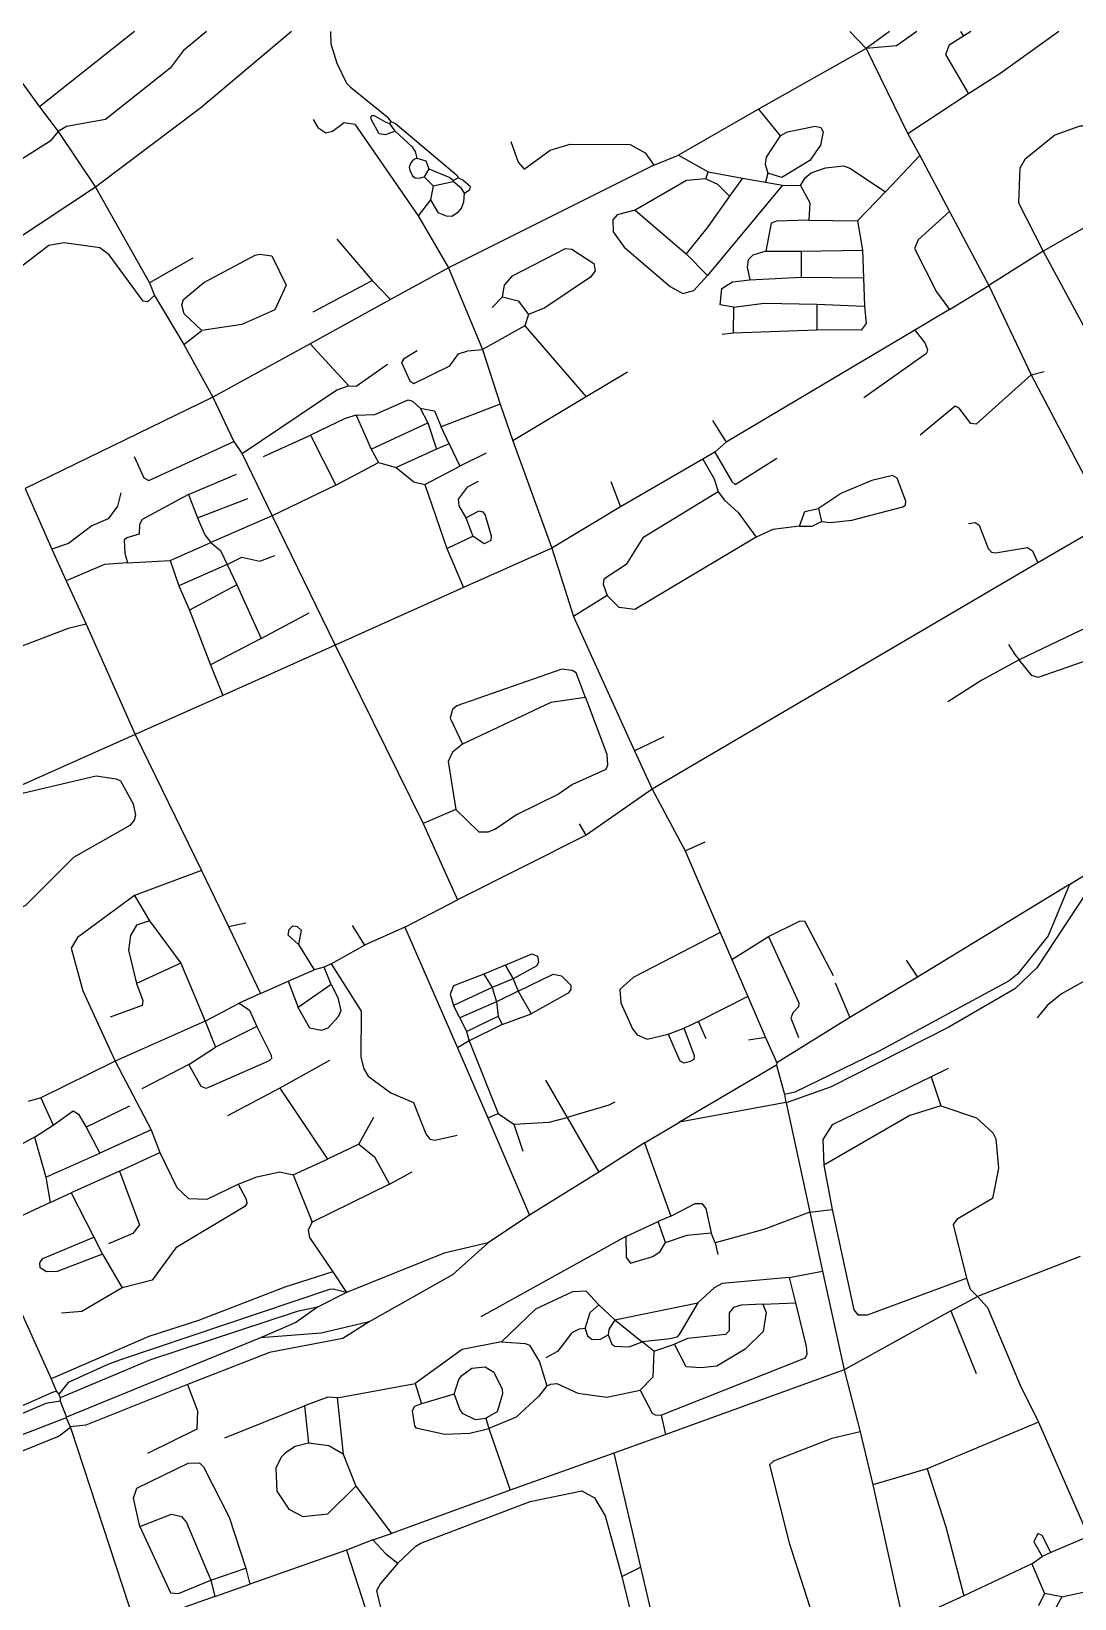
# Model space of a CAD drawing. Header units: inches. Extents: x 13529031 to 13536511, y 3660018 to 3664518.
# Drawn here: x 13530208 to 13531645, y 3662360 to 3664518 of the extents above; entities that cross this region are included whole.
import ezdxf

# ---------------------------------------------------------------- set-up
doc = ezdxf.new("R2010")
doc.units = ezdxf.units.IN
doc.header["$MEASUREMENT"] = 0

msp = doc.modelspace()

# ---------------------------------------------------------------- linework, layer by layer
for points in [[(13530143.7, 3664517.9), (13530219.4, 3664413.8)], [(13530350.4, 3664517.9), (13530219.4, 3664413.8)], [(13530449.3, 3664517.9), (13530417.6, 3664491.3), (13530399.4, 3664467.4), (13530310.6, 3664396.4), (13530256.8, 3664387.1), (13530245.4, 3664379.8)], [(13530566.6, 3664517.9), (13530441.7, 3664412.6), (13530296.8, 3664303.3)], [(13530620.4, 3664517.9), (13530620.7, 3664500.6), (13530628.9, 3664474.2), (13530642.4, 3664446.7), (13530647.5, 3664441.4), (13530698, 3664400.7), (13530703.2, 3664393.6)], [(13531335.3, 3664517.9), (13531357.7, 3664494.2)], [(13531389.7, 3664517.9), (13531357.7, 3664494.2)], [(13531427.4, 3664517.9), (13531399.4, 3664497.9), (13531357.7, 3664494.2)], [(13531487.6, 3664517.9), (13531491.8, 3664511.2)], [(13531501.7, 3664517.9), (13531491.8, 3664511.2)], [(13531622.8, 3664517.9), (13531541.6, 3664459.3), (13531498.8, 3664431.8)], [(13531357.7, 3664494.2), (13531209.7, 3664410.6)], [(13531357.7, 3664494.2), (13531415, 3664376.8)], [(13531491.8, 3664511.2), (13531472, 3664498.8), (13531466.8, 3664485.9), (13531498.8, 3664431.8)], [(13531498.8, 3664431.8), (13531415, 3664376.8)], [(13530219.4, 3664413.8), (13530245.4, 3664379.8)], [(13531209.7, 3664410.6), (13531099.2, 3664347.6)], [(13531209.7, 3664410.6), (13531239.2, 3664374.1)], [(13530596.2, 3664396.6), (13530602.8, 3664385.3), (13530613.8, 3664378), (13530623, 3664380.5), (13530639.2, 3664392.3), (13530653.9, 3664390.3), (13530741.1, 3664264.1)], [(13530709.3, 3664380.5), (13530696.1, 3664375.3), (13530687.3, 3664376.9), (13530676.5, 3664396.3), (13530675.8, 3664400.4), (13530677.7, 3664402.2), (13530680.2, 3664402.1), (13530696.3, 3664392.9), (13530701.7, 3664391.1)], [(13530703.2, 3664393.6), (13530701.7, 3664391.1)], [(13530709.3, 3664380.5), (13530701.7, 3664391.1)], [(13530703.2, 3664393.6), (13530709.9, 3664390.9), (13530791.1, 3664322.7), (13530794.7, 3664319.3), (13530796.2, 3664316.1)], [(13531239.2, 3664374.1), (13531249.6, 3664379.5), (13531287.6, 3664387.3), (13531295.2, 3664385.4), (13531298.4, 3664379.7), (13531294.8, 3664361.3), (13531280, 3664340), (13531241.6, 3664316.7), (13531222.2, 3664322.6)], [(13531747.4, 3664320), (13531735.4, 3664338.5), (13531692.5, 3664381.7), (13531671, 3664387.3), (13531652, 3664387.5), (13531617.7, 3664375.1), (13531576.1, 3664341.6), (13531569.2, 3664329.7), (13531567.3, 3664281.6), (13531601.4, 3664215.3)], [(13530245.4, 3664379.8), (13530234.3, 3664366.9), (13530163.7, 3664322.1)], [(13530245.4, 3664379.8), (13530296.8, 3664303.3)], [(13530709.3, 3664380.5), (13530732.6, 3664358.8), (13530736.6, 3664352.6), (13530739.1, 3664343.4)], [(13530868.7, 3664366.1), (13530878.6, 3664337.8), (13530886.8, 3664328.1), (13530922.8, 3664354.4), (13530950, 3664362.6), (13531033, 3664362), (13531053.3, 3664350.5), (13531065.2, 3664333.6)], [(13531239.2, 3664374.1), (13531220, 3664344.7), (13531218.9, 3664335.2), (13531222.2, 3664322.6)], [(13531415, 3664376.8), (13531431.5, 3664346.8)], [(13530739.1, 3664343.4), (13530734, 3664340.8), (13530730.7, 3664336.8), (13530728.7, 3664330.7), (13530729.3, 3664326.7), (13530733.2, 3664318.8), (13530736.9, 3664316), (13530742.1, 3664315.6), (13530749.2, 3664317.4)], [(13530739.1, 3664343.4), (13530751.6, 3664339.7), (13530755.4, 3664328.6)], [(13531065.2, 3664333.6), (13531099.2, 3664347.6)], [(13531099.2, 3664347.6), (13531140.2, 3664324.6)], [(13531431.5, 3664346.8), (13531384.3, 3664296.9)], [(13531431.5, 3664346.8), (13531472.6, 3664269.8)], [(13530755.4, 3664328.6), (13530749.2, 3664317.4)], [(13530755.4, 3664328.6), (13530784.6, 3664316.6), (13530789.7, 3664312.6)], [(13531065.2, 3664333.6), (13530782.8, 3664192.3)], [(13531137.2, 3664314.6), (13531140.2, 3664324.6)], [(13531140.2, 3664324.6), (13531187.4, 3664315.6)], [(13531222.2, 3664322.6), (13531219.2, 3664310.1)], [(13531267.1, 3664305.7), (13531273.9, 3664316.3), (13531282.2, 3664323.1), (13531301.7, 3664330.2), (13531326.5, 3664332.6), (13531335.1, 3664329.4), (13531384.3, 3664296.9)], [(13530296.8, 3664303.3), (13530182.2, 3664227.4)], [(13530296.8, 3664303.3), (13530371.2, 3664171.6)], [(13530761.7, 3664305.1), (13530749.2, 3664317.4)], [(13530761.7, 3664305.1), (13530758.1, 3664285.8)], [(13530761.7, 3664305.1), (13530789.2, 3664311.1)], [(13530789.7, 3664312.6), (13530789.2, 3664311.1)], [(13530804.8, 3664295.2), (13530800.5, 3664301.6), (13530789.2, 3664311.1)], [(13530796.2, 3664316.1), (13530789.7, 3664312.6)], [(13530804.8, 3664295.2), (13530812.2, 3664300), (13530813, 3664303.7), (13530802.5, 3664313), (13530796.2, 3664316.1)], [(13531137.2, 3664314.6), (13531110.2, 3664312.4), (13531039.9, 3664271.7)], [(13531137.2, 3664314.6), (13531153.2, 3664307.3), (13531169.4, 3664290.8)], [(13531242.6, 3664305.9), (13531139.1, 3664181.7)], [(13531187.4, 3664315.6), (13531169.4, 3664290.8)], [(13531187.4, 3664315.6), (13531219.2, 3664310.1)], [(13531219.2, 3664310.1), (13531242.6, 3664305.9)], [(13531242.6, 3664305.9), (13531267.1, 3664305.7)], [(13531267.1, 3664305.7), (13531280.1, 3664281.6), (13531278.6, 3664257.7)], [(13530758.1, 3664285.8), (13530741.1, 3664264.1)], [(13530758.1, 3664285.8), (13530767.9, 3664268.4), (13530779.4, 3664263.9), (13530787.4, 3664263.3), (13530796.6, 3664269.6), (13530800.7, 3664274.3), (13530804, 3664283.3), (13530804.8, 3664295.2)], [(13531169.4, 3664290.8), (13531139.9, 3664248.5), (13531109.7, 3664211.6)], [(13531384.3, 3664296.9), (13531345.7, 3664257.2)], [(13530741.1, 3664264.1), (13530782.8, 3664192.3)], [(13531039.9, 3664271.7), (13531014.8, 3664265.1), (13531009, 3664258.2), (13531009.6, 3664241.8), (13531024.6, 3664220.9), (13531088, 3664166.4), (13531105.2, 3664157), (13531120.4, 3664161), (13531139.1, 3664181.7)], [(13531039.9, 3664271.7), (13531109.7, 3664211.6)], [(13531278.6, 3664257.7), (13531234.2, 3664256.6), (13531226.9, 3664254), (13531219.6, 3664215.2)], [(13531278.6, 3664257.7), (13531345.7, 3664257.2)], [(13531345.7, 3664257.2), (13531352.5, 3664216.6)], [(13531472.6, 3664269.8), (13531429.4, 3664230.9), (13531424.2, 3664219.1), (13531454.4, 3664159.3), (13531472.4, 3664134.7)], [(13531472.6, 3664269.8), (13531526.8, 3664168)], [(13531693.2, 3664267.6), (13531601.4, 3664215.3)], [(13530377.7, 3664154.1), (13530368.2, 3664145.5), (13530362.4, 3664146.5), (13530315.4, 3664210.3), (13530302.6, 3664219.9), (13530253.4, 3664226.5), (13530232.6, 3664222.8), (13530143.1, 3664154.4), (13530111.4, 3664120.5), (13530106.8, 3664110.2), (13530105.5, 3664093.7), (13530113.8, 3664071.2), (13530128.1, 3664050.1)], [(13530629, 3664231.7), (13530677.7, 3664174.6)], [(13530857.2, 3664152.3), (13530859.7, 3664168.4), (13530870.8, 3664181.1), (13530943.7, 3664218.8), (13530952.3, 3664217.8), (13530982.6, 3664198.1), (13530984.5, 3664188.1), (13530978.1, 3664179.3), (13530915.1, 3664137.3), (13530892.7, 3664128.1)], [(13531219.6, 3664215.2), (13531201.7, 3664209.5), (13531195.3, 3664203.1), (13531193.7, 3664193.2), (13531197.7, 3664175.9)], [(13531219.6, 3664215.2), (13531268.3, 3664215.3)], [(13531268.3, 3664215.3), (13531268.2, 3664179.4)], [(13531268.3, 3664215.3), (13531352.5, 3664216.6)], [(13531352.5, 3664216.6), (13531354, 3664178.6)], [(13531601.4, 3664215.3), (13531526.8, 3664168)], [(13531601.4, 3664215.3), (13531669.4, 3664089.3)], [(13530430.7, 3664205.6), (13530371.2, 3664171.6)], [(13530442.9, 3664106.1), (13530418.7, 3664128.9), (13530415.4, 3664141.5), (13530417.8, 3664148.7), (13530445.7, 3664172), (13530516.7, 3664209.9), (13530523.1, 3664211.3), (13530539.4, 3664208.8), (13530559.4, 3664168.6), (13530543.4, 3664134.4), (13530498, 3664114), (13530442.9, 3664106.1)], [(13530782.8, 3664192.3), (13530702.7, 3664148.6)], [(13530782.8, 3664192.3), (13530829.4, 3664079.6)], [(13531109.7, 3664211.6), (13531139.1, 3664181.7)], [(13530371.2, 3664171.6), (13530377.7, 3664154.1)], [(13530596.2, 3664131.6), (13530677.7, 3664174.6)], [(13530677.7, 3664174.6), (13530702.7, 3664148.6)], [(13531175, 3664138.3), (13531156.6, 3664141.1), (13531159, 3664163.9), (13531173.8, 3664173.2), (13531197.7, 3664175.9)], [(13531197.7, 3664175.9), (13531268.2, 3664179.4)], [(13531268.2, 3664179.4), (13531354, 3664178.6)], [(13531354, 3664178.6), (13531355.3, 3664139.6)], [(13530377.7, 3664154.1), (13530418.3, 3664086.8)], [(13530702.7, 3664148.6), (13530592.2, 3664087.5)], [(13530857.2, 3664152.3), (13530842.7, 3664137.6)], [(13530857.2, 3664152.3), (13530878.4, 3664146.6), (13530892.7, 3664128.1)], [(13531472.4, 3664134.7), (13531526.8, 3664168)], [(13531526.8, 3664168), (13531584.9, 3664045.1)], [(13530892.7, 3664128.1), (13530887.7, 3664112.6)], [(13531175, 3664138.3), (13531174.7, 3664102.9)], [(13531175, 3664138.3), (13531217.5, 3664143.6), (13531289.6, 3664142.3)], [(13531289.6, 3664142.3), (13531289.6, 3664107.1)], [(13531289.6, 3664142.3), (13531355.3, 3664139.6)], [(13531355.3, 3664139.6), (13531357.8, 3664115.7), (13531351, 3664106.5), (13531289.6, 3664107.1)], [(13531472.4, 3664134.7), (13531424.6, 3664106.6)], [(13530418.3, 3664086.8), (13530442.9, 3664106.1)], [(13530887.7, 3664112.6), (13530829.4, 3664079.6)], [(13530887.7, 3664112.6), (13530972.4, 3664014.8)], [(13531424.6, 3664106.6), (13531165.2, 3663952.1)], [(13531174.7, 3664102.9), (13531289.6, 3664107.1)], [(13531424.6, 3664106.6), (13531438.3, 3664089.1), (13531442.1, 3664080), (13531440.9, 3664074.1), (13531354.7, 3664013.1)], [(13530418.3, 3664086.8), (13530458.4, 3664014.2)], [(13530592.2, 3664087.5), (13530458.4, 3664014.2)], [(13530592.2, 3664087.5), (13530645.5, 3664029.6)], [(13531159.7, 3664101.1), (13531174.7, 3664102.9)], [(13530739.7, 3664078.1), (13530720.7, 3664066.3), (13530717.8, 3664062), (13530729.3, 3664036.7), (13530734.8, 3664033), (13530784.5, 3664057.4), (13530796.4, 3664074), (13530809.3, 3664078), (13530829.4, 3664079.6)], [(13530829.4, 3664079.6), (13530853.7, 3664004.4)], [(13530645.5, 3664029.6), (13530655.7, 3664029.4), (13530698.7, 3664059.6)], [(13531029.2, 3664048.6), (13530972.4, 3664014.8)], [(13531584.9, 3664045.1), (13531509.4, 3663977), (13531501.8, 3663977.9), (13531485.8, 3663999.1), (13531480.2, 3664001.7), (13531432.2, 3663961.6)], [(13531584.9, 3664045.1), (13531602.7, 3664049.6)], [(13531584.9, 3664045.1), (13531691.4, 3663842.5)], [(13530645.5, 3664029.6), (13530628.8, 3664023.8), (13530498.7, 3663936.1)], [(13530458.4, 3664014.2), (13530199.7, 3663888.5)], [(13530458.4, 3664014.2), (13530487.2, 3663953.1)], [(13530655.7, 3663989.3), (13530681.1, 3663990.3), (13530727.1, 3664010.3), (13530733.2, 3664008.5), (13530743.6, 3663999.2)], [(13530743.6, 3663999.2), (13530763.6, 3663995.4), (13530772.5, 3663973.5)], [(13530743.6, 3663999.2), (13530754.2, 3663979)], [(13530853.7, 3664004.4), (13530772.5, 3663973.5)], [(13530853.7, 3664004.4), (13530871.2, 3663953.8)], [(13530972.4, 3664014.8), (13530871.2, 3663953.8)], [(13530655.7, 3663989.3), (13530640.2, 3663984.9), (13530592.5, 3663961.6)], [(13530655.7, 3663989.3), (13530676.2, 3663942.6)], [(13530676.2, 3663942.6), (13530754.2, 3663979)], [(13530754.2, 3663979), (13530766.3, 3663942.7)], [(13531146.1, 3663982), (13531165.2, 3663952.1)], [(13530528.2, 3663932.6), (13530592.5, 3663961.6)], [(13530592.5, 3663961.6), (13530627.8, 3663892.8)], [(13530783.6, 3663950.1), (13530772.5, 3663973.5)], [(13530871.2, 3663953.8), (13530924.9, 3663806.2)], [(13530349.7, 3663932.6), (13530363.3, 3663903.2), (13530370.3, 3663899.3), (13530487.2, 3663953.1)], [(13530487.2, 3663953.1), (13530498.7, 3663936.1)], [(13530498.7, 3663936.1), (13530539.7, 3663850.8)], [(13530676.2, 3663942.6), (13530686.5, 3663924.1)], [(13530766.3, 3663942.7), (13530710.8, 3663917.1)], [(13530783.6, 3663950.1), (13530766.3, 3663942.7)], [(13530783.6, 3663950.1), (13530798.2, 3663918.9)], [(13530834.7, 3663937.1), (13530798.2, 3663918.9)], [(13531149.2, 3663938.6), (13531132.7, 3663928.6)], [(13531165.2, 3663952.1), (13531149.2, 3663938.6)], [(13531149.2, 3663938.6), (13531172.8, 3663898), (13531177.6, 3663893.9), (13531234.7, 3663930.1)], [(13530627.8, 3663892.8), (13530686.5, 3663924.1)], [(13530686.5, 3663924.1), (13530710.8, 3663917.1)], [(13530710.8, 3663917.1), (13530734.8, 3663897.5), (13530750.3, 3663893.7)], [(13530750.3, 3663893.7), (13530798.2, 3663918.9)], [(13531132.7, 3663928.6), (13531019.3, 3663862.9)], [(13531132.7, 3663928.6), (13531148.4, 3663901.5), (13531154, 3663883.8)], [(13530424.8, 3663880.1), (13530490.7, 3663908.1)], [(13530627.8, 3663892.8), (13530539.7, 3663850.8)], [(13530750.3, 3663893.7), (13530780.5, 3663805.7)], [(13530823.7, 3663898.1), (13530808.4, 3663890.3), (13530796.2, 3663873.9), (13530797, 3663864.6), (13530806.5, 3663848.1)], [(13531006.1, 3663898), (13531019.3, 3663862.9)], [(13531296.2, 3663843.1), (13531308.1, 3663841.7), (13531338.1, 3663844.8), (13531408.2, 3663863.3), (13531412, 3663865.9), (13531412.3, 3663870.8), (13531400.3, 3663902.5), (13531394.2, 3663906.1), (13531365.7, 3663899.4), (13531323.7, 3663882), (13531292.2, 3663860.6)], [(13530199.7, 3663888.5), (13530236.7, 3663804.6)], [(13530331.7, 3663882.6), (13530327, 3663864.2), (13530314, 3663846.5), (13530291.8, 3663836.8), (13530259.6, 3663812.8), (13530236.7, 3663804.6)], [(13530424.8, 3663880.1), (13530361, 3663845.8), (13530357.4, 3663838.6), (13530356.9, 3663825.3), (13530339.7, 3663820.5), (13530336.3, 3663817.2), (13530337, 3663799.3), (13530340.6, 3663785.9)], [(13530424.8, 3663880.1), (13530437, 3663848.1)], [(13530437, 3663848.1), (13530506.2, 3663874.6)], [(13531154, 3663883.8), (13531050.4, 3663820.4), (13531027.4, 3663783.9), (13530996.7, 3663763.4), (13530995.8, 3663756.5), (13531001.1, 3663741.2)], [(13531154, 3663883.8), (13531162.8, 3663872.1), (13531181.3, 3663855.5), (13531206.4, 3663821.3)], [(13530437, 3663848.1), (13530447.4, 3663824.7), (13530455.6, 3663814.1)], [(13530539.7, 3663850.8), (13530455.6, 3663814.1)], [(13530539.7, 3663850.8), (13530626.8, 3663672.4)], [(13530806.5, 3663848.1), (13530824.8, 3663857.6), (13530830.1, 3663856.3), (13530833.2, 3663851.6), (13530841.5, 3663823.1), (13530841, 3663816.7), (13530831.6, 3663812.3), (13530816.1, 3663822.8)], [(13530806.5, 3663848.1), (13530816.1, 3663822.8)], [(13531019.3, 3663862.9), (13530924.9, 3663806.2)], [(13531265.8, 3663836.7), (13531273.5, 3663856.8), (13531292.2, 3663860.6)], [(13531292.2, 3663860.6), (13531296.2, 3663843.1)], [(13531265.8, 3663836.7), (13531229.2, 3663832.1), (13531206.4, 3663821.3)], [(13531265.8, 3663836.7), (13531283.6, 3663836.3), (13531296.2, 3663843.1)], [(13531498.7, 3663840.1), (13531508, 3663841.4), (13531513.4, 3663838.1), (13531525.6, 3663805.6), (13531530.1, 3663800.5), (13531535.7, 3663799.6), (13531580, 3663807.2), (13531586.9, 3663802.5), (13531594.3, 3663786)], [(13531691.4, 3663842.5), (13531594.3, 3663786)], [(13530236.7, 3663804.6), (13530256.5, 3663761.3)], [(13530399.5, 3663789.2), (13530455.6, 3663814.1)], [(13530455.6, 3663814.1), (13530468.8, 3663803.1), (13530477.9, 3663783.8)], [(13530780.5, 3663805.7), (13530816.1, 3663822.8)], [(13530780.5, 3663805.7), (13530803.5, 3663751.8)], [(13530924.9, 3663806.2), (13530803.5, 3663751.8)], [(13530924.9, 3663806.2), (13530954.8, 3663712)], [(13531206.4, 3663821.3), (13531039.1, 3663721.9), (13531017.7, 3663724.3), (13531001.1, 3663741.2)], [(13530340.6, 3663785.9), (13530309.3, 3663783.7), (13530256.5, 3663761.3)], [(13530340.6, 3663785.9), (13530399.5, 3663789.2)], [(13530399.5, 3663789.2), (13530411.5, 3663754.5)], [(13530477.9, 3663783.8), (13530411.5, 3663754.5)], [(13530477.9, 3663783.8), (13530498, 3663794), (13530523.1, 3663788.2), (13530543.7, 3663796.1)], [(13530477.9, 3663783.8), (13530491.1, 3663755.8)], [(13531594.3, 3663786), (13531063, 3663474.5)], [(13530256.5, 3663761.3), (13530284, 3663701.5)], [(13530411.5, 3663754.5), (13530426.3, 3663720.6)], [(13530491.1, 3663755.8), (13530426.3, 3663720.6)], [(13530491.1, 3663755.8), (13530524.6, 3663681.7)], [(13530803.5, 3663751.8), (13530626.8, 3663672.4)], [(13531001.1, 3663741.2), (13530954.8, 3663712)], [(13531747.6, 3663738.2), (13531568.3, 3663652.6)], [(13530426.3, 3663720.6), (13530455.1, 3663645.5)], [(13530524.6, 3663681.7), (13530590.7, 3663717.1)], [(13530284, 3663701.5), (13530259.2, 3663695.5), (13530082, 3663627.9)], [(13530284, 3663701.5), (13530351.1, 3663549.6)], [(13530954.8, 3663712), (13531038.6, 3663526.9)], [(13531767.5, 3663698.7), (13531752.3, 3663697.9), (13531661.5, 3663651.3), (13531594.7, 3663628.2), (13531585.8, 3663630.8), (13531568.3, 3663652.6)], [(13530524.6, 3663681.7), (13530455.1, 3663645.5)], [(13531553.7, 3663673.6), (13531562.3, 3663659.7), (13531568.3, 3663652.6)], [(13530626.8, 3663672.4), (13530472, 3663603.4)], [(13530626.8, 3663672.4), (13530748, 3663427.2)], [(13531568.3, 3663652.6), (13531517.2, 3663624.6), (13531470.2, 3663594.6)], [(13530455.1, 3663645.5), (13530472, 3663603.4)], [(13530971.5, 3663600.4), (13530958.6, 3663634.4), (13530953.1, 3663637.5), (13530938.9, 3663639.5), (13530794.2, 3663589.2), (13530788.1, 3663584.1), (13530785.2, 3663572.2), (13530801.9, 3663536.4)], [(13530472, 3663603.4), (13530351.1, 3663549.6)], [(13530971.5, 3663600.4), (13531000.9, 3663522.5), (13531001.8, 3663507.5), (13530999.5, 3663501.5), (13530953.3, 3663480.8), (13530934.1, 3663467.4), (13530876.2, 3663439.1), (13530847.2, 3663419.1), (13530836.8, 3663415.1), (13530825, 3663415.1), (13530792.9, 3663446.4)], [(13530971.5, 3663600.4), (13530923.8, 3663593.8), (13530801.9, 3663536.4)], [(13530351.1, 3663549.6), (13530132.7, 3663452.1)], [(13530351.1, 3663549.6), (13530442.8, 3663362.5)], [(13531079.2, 3663546.6), (13531038.6, 3663526.9)], [(13530801.9, 3663536.4), (13530788.1, 3663525.2), (13530782.1, 3663512.2), (13530792.9, 3663446.4)], [(13531038.6, 3663526.9), (13531063, 3663474.5)], [(13530139.7, 3663436.1), (13530197.8, 3663469.3), (13530297.8, 3663492.6), (13530325.3, 3663488.5), (13530330.9, 3663485.6), (13530348.6, 3663454.1), (13530351.6, 3663438.4), (13530350, 3663431.4), (13530344.1, 3663424.3), (13530266.6, 3663380.3), (13530200.1, 3663314.2), (13530183.9, 3663305.7), (13530136.7, 3663302)], [(13531063, 3663474.5), (13530972.4, 3663411)], [(13531063, 3663474.5), (13531108.7, 3663389.2)], [(13530792.9, 3663446.4), (13530748, 3663427.2)], [(13530748, 3663427.2), (13530795.3, 3663322.1)], [(13530972.4, 3663411), (13530963.2, 3663426.6)], [(13530972.4, 3663411), (13530795.3, 3663322.1)], [(13531108.7, 3663389.2), (13531136.2, 3663401.6)], [(13531108.7, 3663389.2), (13531156.9, 3663276.7)], [(13531689.6, 3663375.1), (13531592.9, 3663228.3), (13531562.5, 3663199.4), (13531471.6, 3663146.4), (13531309.6, 3663064.3), (13531247.7, 3663042.1)], [(13531637.5, 3663343), (13531689.6, 3663375.1)], [(13530442.8, 3663362.5), (13530350.4, 3663327.7)], [(13530442.8, 3663362.5), (13530479.7, 3663285.1)], [(13530350.4, 3663327.7), (13530271.7, 3663270.2), (13530263.2, 3663255.3), (13530279.4, 3663196.7), (13530323.7, 3663099.6)], [(13530350.4, 3663327.7), (13530371.2, 3663292.8)], [(13531637.5, 3663343), (13531608.5, 3663272.2), (13531566.1, 3663219.7), (13531554.6, 3663210.2), (13531374.6, 3663112.8), (13531259.7, 3663056.8), (13531245.2, 3663053.6)], [(13531637.5, 3663343), (13531428.4, 3663215.2)], [(13530722.7, 3663284.2), (13530795.3, 3663322.1)], [(13530371.2, 3663292.8), (13530353, 3663286.8), (13530344.8, 3663272.6), (13530342.1, 3663252.7), (13530353.2, 3663206.8)], [(13530371.2, 3663292.8), (13530414, 3663234.6)], [(13530479.7, 3663285.1), (13530503.7, 3663290.1)], [(13530479.7, 3663285.1), (13530523.7, 3663193.1)], [(13530576.2, 3663260.3), (13530562.1, 3663273.4), (13530563.1, 3663281.1), (13530568.2, 3663285.9), (13530574.4, 3663285), (13530579.8, 3663279.9), (13530576.2, 3663260.3)], [(13530650.2, 3663286.6), (13530666.9, 3663259.6)], [(13531223.4, 3663271.3), (13531266, 3663292.5), (13531272.7, 3663292.9), (13531312.2, 3663217.6)], [(13530722.7, 3663284.2), (13530666.9, 3663259.6)], [(13530722.7, 3663284.2), (13530795.2, 3663118.1)], [(13531156.9, 3663276.7), (13531036.8, 3663214.9), (13531018.7, 3663198.5), (13531020.1, 3663180.1), (13531035.8, 3663144.2), (13531042.5, 3663136), (13531056.2, 3663130.2), (13531085.1, 3663137)], [(13531156.9, 3663276.7), (13531172.7, 3663239.6)], [(13531172.7, 3663239.6), (13531223.4, 3663271.3)], [(13531223.4, 3663271.3), (13531265, 3663180.2), (13531264.8, 3663174.5), (13531256.7, 3663166.4), (13531254.1, 3663158.8), (13531264.7, 3663132.1)], [(13530576.2, 3663260.3), (13530597.7, 3663225.6)], [(13530621.2, 3663233.6), (13530666.9, 3663259.6)], [(13530860.8, 3663231.8), (13530897.3, 3663247.5), (13530905.1, 3663244.4), (13530906.8, 3663236.7), (13530904.4, 3663231.2), (13530871.7, 3663213.1)], [(13530414, 3663234.6), (13530353.2, 3663206.8)], [(13530414, 3663234.6), (13530447.8, 3663154.6)], [(13530561.9, 3663210.1), (13530597.7, 3663225.6)], [(13530611.7, 3663229.1), (13530597.7, 3663225.6)], [(13530621.2, 3663233.6), (13530611.7, 3663229.1)], [(13530621.3, 3663205.1), (13530611.7, 3663229.1)], [(13530621.2, 3663233.6), (13530662.4, 3663168.6), (13530661.9, 3663105.2), (13530666.3, 3663089.2), (13530672.2, 3663079.2), (13530703.2, 3663056.2), (13530734.3, 3663042.8), (13530751.6, 3662999.6), (13530756.8, 3662992.4), (13530763.8, 3662991), (13530794.7, 3662997.6)], [(13530860.8, 3663231.8), (13530831.2, 3663219.7)], [(13530860.8, 3663231.8), (13530871.7, 3663213.1)], [(13531172.7, 3663239.6), (13531194.8, 3663188.6)], [(13531412.7, 3663238.6), (13531428.4, 3663215.2)], [(13531693.7, 3663229.4), (13531626.7, 3663192.6), (13531607, 3663176.6), (13531593.2, 3663159.6)], [(13530353.2, 3663206.8), (13530361.7, 3663183.2), (13530361.1, 3663176.6), (13530316.7, 3663160.1)], [(13530523.7, 3663193.1), (13530561.9, 3663210.1)], [(13530561.9, 3663210.1), (13530575.8, 3663173.7)], [(13530621.3, 3663205.1), (13530630.2, 3663187.6), (13530634.4, 3663169), (13530630.9, 3663160.7), (13530616.7, 3663145.1), (13530607.5, 3663142), (13530591.9, 3663145.3), (13530575.8, 3663173.7)], [(13530621.3, 3663205.1), (13530575.8, 3663173.7)], [(13530831.2, 3663219.7), (13530789.4, 3663203.5), (13530785, 3663192.1), (13530789.6, 3663176.2)], [(13530842.7, 3663201.1), (13530789.6, 3663176.2)], [(13530831.2, 3663219.7), (13530842.7, 3663201.1)], [(13530871.7, 3663213.1), (13530842.7, 3663201.1)], [(13530842.7, 3663201.1), (13530848.7, 3663181.6)], [(13530871.7, 3663213.1), (13530878.7, 3663196.1)], [(13530878.7, 3663196.1), (13530926.7, 3663219.4), (13530938.3, 3663217.1), (13530951, 3663204.3), (13530951.2, 3663198.3), (13530947.5, 3663193.3), (13530896.6, 3663165)], [(13531315.2, 3663207.6), (13531335.1, 3663159.8)], [(13531428.4, 3663215.2), (13531335.1, 3663159.8)], [(13530447.8, 3663154.6), (13530494.4, 3663179.4)], [(13530523.7, 3663193.1), (13530494.4, 3663179.4)], [(13530494.4, 3663179.4), (13530508.5, 3663169.9), (13530518.7, 3663147.3)], [(13530848.7, 3663181.6), (13530798.4, 3663159.3)], [(13530878.7, 3663196.1), (13530848.7, 3663181.6)], [(13530848.7, 3663181.6), (13530851.2, 3663161.6)], [(13530878.7, 3663196.1), (13530896.6, 3663165)], [(13531194.8, 3663188.6), (13531126.7, 3663154.2)], [(13531194.8, 3663188.6), (13531219.1, 3663132.5)], [(13530798.4, 3663159.3), (13530789.6, 3663176.2)], [(13530798.4, 3663159.3), (13530807.7, 3663140.6)], [(13530807.7, 3663140.6), (13530851.2, 3663161.6)], [(13530851.2, 3663161.6), (13530856.7, 3663150.1)], [(13530856.7, 3663150.1), (13530896.6, 3663165)], [(13531335.1, 3663159.8), (13531234.7, 3663097.6)], [(13530447.8, 3663154.6), (13530323.7, 3663099.6)], [(13530518.7, 3663147.3), (13530538.7, 3663108.2), (13530539.1, 3663103.3), (13530536, 3663100.2), (13530448.9, 3663061.9), (13530442.3, 3663064.8), (13530425.2, 3663095.1)], [(13530447.8, 3663154.6), (13530462, 3663119.2)], [(13530518.7, 3663147.3), (13530462, 3663119.2)], [(13530807.7, 3663140.6), (13530811.2, 3663127.6)], [(13530856.7, 3663150.1), (13530811.2, 3663127.6)], [(13531085.1, 3663137), (13531101.1, 3663100), (13531106.6, 3663097.2), (13531116.1, 3663099.5), (13531120.7, 3663102.4), (13531121.6, 3663107.2), (13531107.1, 3663145)], [(13531085.1, 3663137), (13531107.1, 3663145)], [(13531126.7, 3663154.2), (13531107.1, 3663145)], [(13531137.3, 3663130.4), (13531126.7, 3663154.2)], [(13530425.2, 3663095.1), (13530462, 3663119.2)], [(13530811.2, 3663127.6), (13530795.2, 3663118.1)], [(13530795.2, 3663118.1), (13530836.7, 3663021.6)], [(13530811.2, 3663127.6), (13530851.2, 3663027.6)], [(13531219.1, 3663132.5), (13531195.7, 3663128.6)], [(13531219.1, 3663132.5), (13531234.7, 3663097.6)], [(13530323.7, 3663099.6), (13530221.2, 3663049.1)], [(13530323.7, 3663099.6), (13530373.4, 3663005.3)], [(13530425.2, 3663095.1), (13530360.7, 3663061.6)], [(13530618.7, 3663100.6), (13530550.5, 3663062.4)], [(13531234.2, 3663094.1), (13531100.7, 3663015.5)], [(13531234.7, 3663097.6), (13531234.2, 3663094.1)], [(13531234.2, 3663094.1), (13531245.2, 3663053.6)], [(13530916.2, 3663073.6), (13530946.3, 3663022.2)], [(13531447.1, 3663078.2), (13531310.7, 3663012.1), (13531297.9, 3662992), (13531299.6, 3662956.4)], [(13531470.7, 3663089.6), (13531447.1, 3663078.2)], [(13531447.1, 3663078.2), (13531460.6, 3663038.1)], [(13530221.2, 3663049.1), (13530204.2, 3663044.1)], [(13530221.2, 3663049.1), (13530238.2, 3663011.5)], [(13530550.5, 3663062.4), (13530478.2, 3663024.6)], [(13530550.5, 3663062.4), (13530616, 3662964.6)], [(13531245.2, 3663053.6), (13531247.2, 3663042.6)], [(13530238.2, 3663011.5), (13530266.1, 3663031.1), (13530273.5, 3663026.5), (13530283.9, 3663008.7)], [(13530343.7, 3663037.6), (13530283.9, 3663008.7)], [(13530836.7, 3663021.6), (13530851.2, 3663027.6)], [(13530851.2, 3663027.6), (13530872.5, 3663012.8)], [(13531011.7, 3663043.1), (13531003.6, 3663039.3), (13530946.3, 3663022.2)], [(13531247.2, 3663042.6), (13531100.7, 3663015.5)], [(13531247.2, 3663042.6), (13531247.7, 3663042.1)], [(13531247.7, 3663042.1), (13531280.2, 3662891.6)], [(13531460.6, 3663038.1), (13531417.7, 3663024.9), (13531299.6, 3662956.4)], [(13531460.6, 3663038.1), (13531509.6, 3663021.5), (13531532, 3663000.9), (13531536.1, 3662992.8), (13531540.1, 3662952.5), (13531531.8, 3662910.6), (13531483.1, 3662882.2), (13531477.5, 3662874.7), (13531496, 3662801)], [(13530212.6, 3662995.1), (13530238.2, 3663011.5)], [(13530283.9, 3663008.7), (13530302.6, 3662973.2)], [(13530373.4, 3663005.3), (13530302.6, 3662973.2)], [(13530373.4, 3663005.3), (13530385.4, 3662974.1)], [(13530659.4, 3662985.2), (13530679.7, 3663022.6)], [(13530836.7, 3663021.6), (13530894.3, 3662887.5)], [(13530872.5, 3663012.8), (13530921.1, 3663015.9), (13530946.3, 3663022.2)], [(13530872.5, 3663012.8), (13530885.2, 3662975.6)], [(13530946.3, 3663022.2), (13530989.7, 3662946.9)], [(13531052.7, 3662987.3), (13531100.7, 3663015.5)], [(13530212.6, 3662995.1), (13530149.2, 3662960.6)], [(13530212.6, 3662995.1), (13530228.1, 3662940)], [(13530659.4, 3662985.2), (13530616, 3662964.6)], [(13530659.4, 3662985.2), (13530680.8, 3662967.9), (13530701.5, 3662930.5)], [(13531052.7, 3662987.3), (13530989.7, 3662946.9)], [(13531052.7, 3662987.3), (13531088.6, 3662886.3)], [(13530228.1, 3662940), (13530302.6, 3662973.2)], [(13530329.6, 3662948.3), (13530385.4, 3662974.1)], [(13530385.4, 3662974.1), (13530408.6, 3662925.6), (13530424.9, 3662910.6), (13530450.4, 3662909.7), (13530493.1, 3662930.5)], [(13530568.7, 3662943), (13530616, 3662964.6)], [(13530228.1, 3662940), (13530234.4, 3662905.3)], [(13530329.6, 3662948.3), (13530263, 3662918.4)], [(13530329.6, 3662948.3), (13530357.2, 3662874.5), (13530348.1, 3662862.6), (13530314.7, 3662848.1)], [(13530493.1, 3662930.5), (13530518.8, 3662940.4), (13530550.6, 3662947.2), (13530568.7, 3662943)], [(13530568.7, 3662943), (13530595.2, 3662878)], [(13530701.5, 3662930.5), (13530732.7, 3662947.1)], [(13530989.7, 3662946.9), (13530894.3, 3662887.5)], [(13531299.6, 3662956.4), (13531310.9, 3662895.6)], [(13530234.4, 3662905.3), (13530263, 3662918.4)], [(13530263, 3662918.4), (13530294.2, 3662857.3)], [(13530493.1, 3662930.5), (13530504.1, 3662909.6), (13530504.9, 3662903.8), (13530502.4, 3662899.4), (13530407.3, 3662842.5), (13530374.5, 3662798), (13530333.6, 3662787.7)], [(13530701.5, 3662930.5), (13530595.2, 3662878)], [(13530234.4, 3662905.3), (13530144.8, 3662863.5)], [(13531088.6, 3662886.3), (13531122.2, 3662903.5), (13531131.5, 3662903.9), (13531136.9, 3662896.7), (13531144.4, 3662863.1)], [(13530595.2, 3662878), (13530589.3, 3662867.5), (13530591.4, 3662856.7), (13530623.3, 3662809.6)], [(13530894.3, 3662887.5), (13530837.5, 3662849.4)], [(13531026.7, 3662858.1), (13531071.4, 3662879)], [(13531088.6, 3662886.3), (13531071.4, 3662879)], [(13531081.6, 3662849.9), (13531071.4, 3662879)], [(13531280.2, 3662891.6), (13531217, 3662867.9), (13531149.8, 3662849.6)], [(13531280.2, 3662891.6), (13531310.9, 3662895.6)], [(13531280.2, 3662891.6), (13531297.7, 3662810.7)], [(13531310.9, 3662895.6), (13531340.8, 3662757.3), (13531346.3, 3662750.2), (13531359.6, 3662750.2), (13531496, 3662801)], [(13530144.8, 3662863.5), (13530235.7, 3662662.1)], [(13530306.3, 3662833.9), (13530244, 3662810), (13530229.3, 3662809.4), (13530220.7, 3662814.9), (13530220.1, 3662822.1), (13530224.3, 3662828.1), (13530294.2, 3662857.3)], [(13530294.2, 3662857.3), (13530306.3, 3662833.9)], [(13531026.7, 3662858.1), (13530827.2, 3662747.6)], [(13531026.7, 3662858.1), (13531027.4, 3662829.1), (13531033.4, 3662821.3), (13531064.2, 3662830.6), (13531074.1, 3662837.8), (13531081.6, 3662849.9)], [(13531081.6, 3662849.9), (13531111.4, 3662860), (13531144.4, 3662863.1)], [(13531149.8, 3662849.6), (13531144.4, 3662863.1)], [(13530306.3, 3662833.9), (13530333.6, 3662787.7)], [(13530837.5, 3662849.4), (13530776.9, 3662835.1), (13530642.3, 3662781.3)], [(13530837.5, 3662849.4), (13530788.3, 3662805.6), (13530673.5, 3662740.5)], [(13531149.8, 3662849.6), (13531153.7, 3662833.6)], [(13531251.9, 3662801.8), (13531297.7, 3662810.7)], [(13531297.7, 3662810.7), (13531327.5, 3662674.4)], [(13531652.3, 3662830.9), (13531511, 3662775.6)], [(13530623.3, 3662809.6), (13530557.2, 3662788.5), (13530438.5, 3662742.4), (13530370.2, 3662720.5), (13530235.7, 3662662.1)], [(13530623.3, 3662809.6), (13530642.3, 3662781.3)], [(13531251.9, 3662801.8), (13531159.3, 3662793.3), (13531148.6, 3662787.4), (13531126, 3662766.7)], [(13531251.9, 3662801.8), (13531260.4, 3662767.1)], [(13531496, 3662801), (13531500.9, 3662785.8), (13531511, 3662775.6)], [(13530642.3, 3662781.3), (13530623.8, 3662785.8), (13530618.9, 3662785.4), (13530329.7, 3662687.9), (13530313.8, 3662681.9), (13530258.9, 3662657), (13530246.2, 3662641.1)], [(13530333.6, 3662787.7), (13530277.9, 3662754.9), (13530249.7, 3662752.6)], [(13530642.3, 3662781.3), (13530602.3, 3662760.8)], [(13530989.5, 3662764.1), (13530972.2, 3662783.1), (13530953.6, 3662782.2), (13530902.7, 3662758.2), (13530855.7, 3662713.3)], [(13531011.6, 3662743.5), (13531126, 3662766.7)], [(13531126, 3662766.7), (13531100.5, 3662723.2), (13531097, 3662719.5), (13531088.1, 3662717.3), (13531049.2, 3662713.1)], [(13531260.4, 3662767.1), (13531275.1, 3662706.7), (13531276.2, 3662696.1), (13531273.9, 3662690.7), (13531075.9, 3662612.3)], [(13531215.3, 3662764.9), (13531260.4, 3662767.1)], [(13531474.3, 3662755.8), (13531511, 3662775.6)], [(13531511, 3662775.6), (13531524.8, 3662760.6), (13531569.9, 3662653.4), (13531594.8, 3662602.5)], [(13530602.3, 3662760.8), (13530574.2, 3662754.8), (13530372.6, 3662688.2), (13530248.2, 3662636.1)], [(13530602.3, 3662760.8), (13530572.7, 3662740), (13530524, 3662718.6)], [(13530970.9, 3662731.7), (13530977.6, 3662753.4), (13530989.5, 3662764.1)], [(13530989.5, 3662764.1), (13531011.6, 3662743.5)], [(13531215.3, 3662764.9), (13531220, 3662753.7), (13531215.9, 3662727.5), (13531191.1, 3662703.3), (13531152.1, 3662679.9), (13531130.3, 3662677.6), (13531110, 3662678.6), (13531093.8, 3662710.2)], [(13531215.3, 3662764.9), (13531185.5, 3662763.5), (13531175, 3662760.5), (13531169.1, 3662753), (13531169.1, 3662728.3), (13531164, 3662723.5), (13531111.8, 3662717.8), (13531093.8, 3662710.2)], [(13531474.3, 3662755.8), (13531327.5, 3662674.4)], [(13531474.3, 3662755.8), (13531509.2, 3662669.6)], [(13530673.5, 3662740.5), (13530637.1, 3662717.8), (13530536.2, 3662698.6), (13530423.4, 3662654.2)], [(13530673.5, 3662740.5), (13530607.4, 3662725.3), (13530524, 3662718.6)], [(13530970.9, 3662731.7), (13530962.5, 3662730.7), (13530952.4, 3662725.6), (13530932.7, 3662699.9), (13530916.7, 3662691.1)], [(13530970.9, 3662731.7), (13530973.9, 3662721.3), (13530980.4, 3662716.4), (13530992, 3662716.9), (13531002.4, 3662722.6)], [(13531011.6, 3662743.5), (13531003.3, 3662730.1), (13531002.4, 3662722.6)], [(13531011.6, 3662743.5), (13531049.2, 3662713.1)], [(13530524, 3662718.6), (13530256.7, 3662609.6)], [(13530855.7, 3662713.3), (13530801.3, 3662702.4), (13530736.6, 3662656)], [(13530855.7, 3662713.3), (13530888.2, 3662711.1), (13530894.1, 3662708.4), (13530908, 3662685.5), (13530918.1, 3662652.6)], [(13531002.4, 3662722.6), (13531007.7, 3662709.8), (13531011.5, 3662707.2), (13531031.6, 3662706.4), (13531049.2, 3662713.1)], [(13531065.4, 3662700.4), (13531049.2, 3662713.1)], [(13531065.4, 3662700.4), (13531093.8, 3662710.2)], [(13531065.4, 3662700.4), (13531063.9, 3662664.4), (13531046.4, 3662646.5)], [(13530235.7, 3662662.1), (13530243.2, 3662644.6)], [(13530790.3, 3662640.9), (13530796.7, 3662661.4), (13530800.9, 3662666.9), (13530814.8, 3662676.8), (13530833.1, 3662678.8), (13530844.9, 3662671.5), (13530856.4, 3662648), (13530857, 3662641.7), (13530849.8, 3662616.9), (13530834.1, 3662608)], [(13531327.5, 3662674.4), (13531081.7, 3662585.5)], [(13531327.5, 3662674.4), (13531349.5, 3662589.4)], [(13530243.2, 3662644.6), (13530238.3, 3662643.8), (13530150.8, 3662605.1), (13530148.4, 3662600.9), (13530149.7, 3662594.6)], [(13530243.2, 3662644.6), (13530246.2, 3662641.1)], [(13530246.2, 3662641.1), (13530248.2, 3662636.1)], [(13530423.4, 3662654.2), (13530283.6, 3662598.3), (13530261.7, 3662596.1)], [(13530423.4, 3662654.2), (13530437.1, 3662618.3), (13530436.2, 3662593), (13530368.2, 3662559.6)], [(13530629.6, 3662636.2), (13530736.6, 3662656)], [(13530736.6, 3662656), (13530745.7, 3662627.9)], [(13530790.3, 3662640.9), (13530745.7, 3662627.9)], [(13530790.3, 3662640.9), (13530798.4, 3662619.7), (13530801.7, 3662615), (13530819.3, 3662606.4), (13530834.1, 3662608)], [(13530918.1, 3662652.6), (13530906.7, 3662637.8), (13530875.8, 3662609.5), (13530838.1, 3662593.9)], [(13530918.1, 3662652.6), (13530923.5, 3662654.9), (13530932, 3662656), (13530960.8, 3662642.4), (13531000.5, 3662637.1), (13531046.4, 3662646.5)], [(13531046.4, 3662646.5), (13531063.3, 3662614.8), (13531067.3, 3662612.8), (13531075.9, 3662612.3)], [(13530248.2, 3662631.6), (13530228.1, 3662628.3), (13530149.7, 3662594.6)], [(13530248.2, 3662636.1), (13530248.2, 3662631.6)], [(13530248.2, 3662631.6), (13530256.7, 3662609.6)], [(13530474.7, 3662581.1), (13530584.3, 3662624.9)], [(13530629.6, 3662636.2), (13530616.7, 3662636.9), (13530584.3, 3662624.9)], [(13530584.3, 3662624.9), (13530590, 3662573.8)], [(13530629.6, 3662636.2), (13530637.5, 3662558.3)], [(13530745.7, 3662627.9), (13530735.8, 3662623.9), (13530732.8, 3662618.1), (13530736.1, 3662597.6), (13530737.9, 3662594.8), (13530777.7, 3662585.9), (13530812, 3662587.3), (13530838.1, 3662593.9)], [(13530262.2, 3662595.1), (13530246.6, 3662583.2), (13529927.2, 3662453.6)], [(13530256.2, 3662608.6), (13529951.7, 3662491.1)], [(13530256.7, 3662609.6), (13530256.2, 3662608.6)], [(13530256.2, 3662608.6), (13530261.7, 3662596.1)], [(13530261.7, 3662596.1), (13530262.2, 3662595.1)], [(13530262.2, 3662595.1), (13530351.1, 3662323.4)], [(13530834.1, 3662608), (13530838.1, 3662593.9)], [(13530838.1, 3662593.9), (13530867.8, 3662509)], [(13531081.7, 3662585.5), (13531075.9, 3662612.3)], [(13531594.8, 3662602.5), (13531441.9, 3662538.4)], [(13531594.8, 3662602.5), (13531663.9, 3662445.1)], [(13530590, 3662573.8), (13530571.6, 3662569.2), (13530558.2, 3662560.1), (13530552.5, 3662554.5), (13530544.9, 3662539), (13530546.3, 3662507.7), (13530562.9, 3662482.9), (13530582.3, 3662472.5), (13530616.7, 3662476.5), (13530655.1, 3662514.3)], [(13530637.5, 3662558.3), (13530617.9, 3662570.1), (13530590, 3662573.8)], [(13531081.7, 3662585.5), (13531010.1, 3662560)], [(13531349.5, 3662589.4), (13531310.6, 3662580.2), (13531230.1, 3662548.9), (13531224.7, 3662543.9), (13531251.9, 3662436.2), (13531300.7, 3662283.4)], [(13531349.5, 3662589.4), (13531367, 3662516.4)], [(13530637.5, 3662558.3), (13530655.1, 3662514.3)], [(13531010.1, 3662560), (13530867.8, 3662509)], [(13531010.1, 3662560), (13531046.9, 3662402.9)], [(13530357.5, 3662459), (13530348.8, 3662498.1), (13530353.5, 3662511.8), (13530424.1, 3662546.3), (13530439.7, 3662546.4), (13530445.3, 3662541.1), (13530480.6, 3662471.6), (13530503.7, 3662401.3)], [(13531441.9, 3662538.4), (13531367, 3662516.4)], [(13531441.9, 3662538.4), (13531467.2, 3662458.6), (13531492.4, 3662363.3)], [(13530655.1, 3662514.3), (13530704.2, 3662449.2)], [(13530867.8, 3662509), (13530704.2, 3662449.2)], [(13530713.1, 3662408.6), (13530737.6, 3662432), (13530744.7, 3662436.1), (13530895.2, 3662493.5), (13530966.1, 3662508.2), (13530983.5, 3662498.2), (13530998.2, 3662473.6), (13531021.5, 3662389.8)], [(13531367, 3662516.4), (13531409.3, 3662325.1)], [(13530357.5, 3662459), (13530401.4, 3662475.9), (13530415, 3662472.7), (13530421.8, 3662464.2), (13530455.7, 3662385)], [(13530357.5, 3662459), (13530400.1, 3662367.7), (13530411.1, 3662366.8), (13530455.7, 3662385)], [(13530678.4, 3662440.3), (13530704.2, 3662449.2)], [(13531612.2, 3662423.1), (13531599.9, 3662446.6), (13531594, 3662449.2), (13531588.5, 3662437.7), (13531600.2, 3662417.6)], [(13531663.9, 3662445.1), (13531612.2, 3662423.1)], [(13530642.2, 3662426.1), (13530509.2, 3662379.4)], [(13530678.4, 3662440.3), (13530642.2, 3662426.1)], [(13530642.2, 3662426.1), (13530679.2, 3662313.1)], [(13530678.4, 3662440.3), (13530696.3, 3662421), (13530713.1, 3662408.6)], [(13531612.2, 3662423.1), (13531600.2, 3662417.6)], [(13530455.7, 3662385), (13530503.7, 3662401.3)], [(13530503.7, 3662401.3), (13530509.2, 3662379.4)], [(13530713.1, 3662408.6), (13530689, 3662380.3), (13530683.7, 3662370.1), (13530695.7, 3662320.6)], [(13531021.5, 3662389.8), (13531046.9, 3662402.9)], [(13531046.9, 3662402.9), (13531092.7, 3662208.9)], [(13531585.7, 3662407.6), (13531492.4, 3662363.3)], [(13531585.7, 3662407.6), (13531600.2, 3662417.6)], [(13531585.7, 3662407.6), (13531603.2, 3662366.6)], [(13530455.7, 3662385), (13530460.9, 3662362.3)], [(13530460.9, 3662362.3), (13530509.2, 3662379.4)], [(13531021.5, 3662389.8), (13531035.5, 3662332), (13531036.2, 3662317.2), (13531031.1, 3662299.7), (13531024.7, 3662293), (13530997.1, 3662275.6), (13530977.4, 3662240.5), (13530945.2, 3662227.6)], [(13530460.9, 3662362.3), (13530351.1, 3662323.4)], [(13531492.4, 3662363.3), (13531409.3, 3662325.1)], [(13531603.2, 3662366.6), (13531595.2, 3662349.6)], [(13531627, 3662362), (13531603.2, 3662366.6)], [(13531627, 3662362), (13531612.3, 3662335.4)], [(13531627, 3662362), (13531673.3, 3662372.3), (13531693.8, 3662369.4)]]:
    msp.add_lwpolyline(points)

doc.saveas('drawing.dxf')
